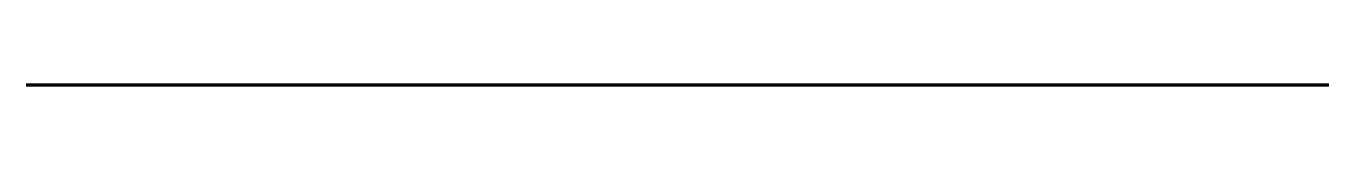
# Model space of a CAD drawing. Header units: centimetres. Extents: x -4 to 1054, y 0 to 1.
import ezdxf

# ---------------------------------------------------------------- set-up
doc = ezdxf.new("R2010")
doc.units = ezdxf.units.CM
doc.header["$MEASUREMENT"] = 0
doc.layers.add('Timing Belt v2_Sketch1', color=7, linetype='Continuous')
doc.layers.add('Timing Belt v2_Sketch2', color=7, linetype='Continuous')

msp = doc.modelspace()

# ---------------------------------------------------------------- linework, layer by layer
at = {"layer": 'Timing Belt v2_Sketch1'}
for p, q in [((0, 0), (0, 0, 7)), ((0, 0, 7), (1048.5, 0, 7)), ((1048.5, 0), (0, 0)), ((1048.5, 0, -2.1), (0, 0)), ((0, 0), (1048.5, 0, -2.1)), ((1048.5, 0, 9.1), (0, 0, 7)), ((1048.5, 0, 7), (1048.5, 0)), ((1048.5, 0, 3.5), (1048.5, 0, -2.1))]:
    msp.add_line(p, q, dxfattribs=at)
at = {"layer": 'Timing Belt v2_Sketch1', "extrusion": (0, 1, 0)}
for centre, radius in [((0, 3.5), 3.5), ((-1048.5, 3.5), 5.55)]:
    msp.add_circle(centre, radius, dxfattribs=at)
at = {"layer": 'Timing Belt v2_Sketch1'}
msp.add_point((0, 0), dxfattribs=at)
at = {"layer": 'Timing Belt v2_Sketch2'}
for p, q in [((0, 1.1, 7), (1048.5, 1.1, 9.1)), ((1048.5, 1.1, -2.1), (0, 1.1)), ((0, 1.1), (0, 1.1, 0.3)), ((0, 1.1, 7), (0, 1.1, 6.7)), ((1048.5, 1.1, 8.7), (0, 1.1, 6.7)), ((0, 1.1, 0.3), (1048.5, 1.1, -1.7)), ((1048.5, 1.1, -2.1), (1048.5, 1.1, -1.7)), ((1048.5, 1.1, 9.1), (1048.5, 1.1, 8.7))]:
    msp.add_line(p, q, dxfattribs=at)
at = {"layer": 'Timing Belt v2_Sketch2', "extrusion": (0, 1, 0)}
for centre, radius in [((0, 3.5, 1.1), 3.19), ((-1048.5, 3.5, 1.1), 5.24)]:
    msp.add_circle(centre, radius, dxfattribs=at)
for centre, radius, start, end in [((0, 3.5, 1.1), 3.5, 270, 90), ((-1048.5, 3.5, 1.1), 5.55, 90, 270)]:
    msp.add_arc(centre, radius, start, end, dxfattribs=at)
at = {"layer": 'Timing Belt v2_Sketch2'}
msp.add_point((0, 1.1), dxfattribs=at)

doc.saveas('drawing.dxf')
